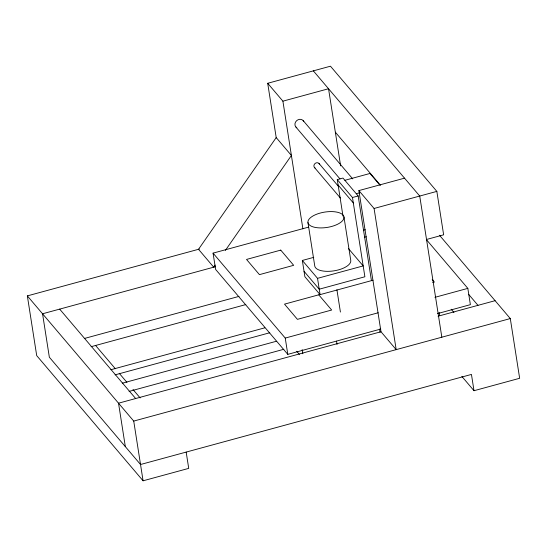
<?xml version="1.0" encoding="UTF-8"?>
<svg xmlns="http://www.w3.org/2000/svg" width="547" height="547" viewBox="0 0 547 547"><rect width="100%" height="100%" fill="white"/><g stroke="black" fill="none" stroke-linecap="round" stroke-linejoin="round"><path stroke-width="0.82" d="M215.169 265.083L213.713 267.182L198.52 249.295L276.208 137.577L291.401 155.464L225.371 250.423M276.256 137.899L267.702 83.288L330.463 66.201L436.841 191.388L443.644 234.82L426.53 239.477M267.702 83.288L282.902 101.168L328.542 88.744L340.624 165.878M342.983 216.099L337.273 179.621L342.976 178.069L358.176 195.956L371.44 280.645M344.877 180.305L369.984 173.467L379.755 184.968M358.887 190.588L374.08 208.469L396.185 349.629L380.992 331.742L358.887 190.588L404.527 178.165M356.275 193.72L359.516 192.838M337.273 179.621L352.466 197.508L358.176 195.956M186.171 452.082L188.722 468.376L143.082 480.799L36.704 355.612L27.35 295.893L199.306 249.083M374.08 208.469L436.841 191.388M380.733 329.062L287.797 354.36L215.614 269.418L213.063 253.131L308.467 227.155M215.361 266.731L42.55 313.78L49.346 357.212L140.531 464.512L471.452 374.421L474.003 390.708L519.65 378.285L510.296 318.566L439.487 235.237M363.673 230.198L365.293 229.754M364.637 237.213L366.264 236.769M373.068 280.201L320.091 294.628L304.891 276.741L302.341 260.454L313.752 257.35M84.286 338.504L238.998 296.385M302.341 260.454L317.533 278.341L363.181 265.91L348.528 248.666M91.103 346.695L245.808 304.576M110.911 369.717L264.796 327.831M432.739 282.512L434.366 282.067L432.212 279.531M115.068 374.866L269.774 332.754M213.063 253.131L285.247 338.073L378.182 312.775M434.933 297.329L467.829 288.372L470.379 304.658L437.484 313.616M122.282 383.208L276.167 341.321M129.092 391.399L283.804 349.287M380.992 331.742L118.528 403.194L125.331 446.625M438.044 316.214L495.103 300.679M27.35 295.893L133.728 421.081L510.296 318.566M313.349 70.864L419.727 196.045L441.832 337.205M335.345 132.176L380.493 185.31M426.503 239.736L467.829 288.372M468.622 294.327L477.982 305.342M303.147 120.566L352.699 178.883M451.2 309.246L453.948 312.487M295.92 127.061L339.967 178.896M338.121 185.05L353.321 202.937M319.031 163.505L338.306 186.185M314.518 167.567L340.398 198.021M461.88 376.439L474.003 390.708M304.043 271.312L319.236 289.199L364.883 276.768L352.466 197.508M296.727 351.283L299.421 354.449M95.54 345.43L115.369 368.76M119.219 373.293L126.931 382.367M132.983 389.491L140.141 397.915M59.664 309.117L135.649 398.537M439.111 312.358L439.631 315.653M379.563 329.02L380.09 332.364M343.967 216.988A18.222 7.761 -8.9 0 1 317.889 227.791A18.222 7.761 -8.9 0 1 316.022 214.479A18.222 7.761 -8.9 0 1 343.967 216.988L350.771 260.42A18.222 7.761 -8.9 0 1 333.834 270.868A18.222 7.761 -8.9 0 1 314.751 265.951L307.954 222.52M336.918 289.753L340.412 312.05M336.542 341.137L337.055 344.432M317.533 278.341L320.091 294.628M282.902 101.168L302.901 228.885M302.176 349.636L302.819 353.752M285.247 338.073L287.797 354.36M133.728 421.081L143.082 480.799M315.058 168.004A3.036 2.66 -40.4 0 1 314.983 163.574A3.036 2.66 -40.4 0 1 319.421 164.086M296.789 127.766A4.861 4.253 -40.4 0 1 296.659 120.675A4.861 4.253 -40.4 0 1 303.763 121.489M280.755 250.116L246.526 259.435L259.442 274.635L293.677 265.316L280.755 250.116M318.751 294.819L284.515 304.139L297.431 319.345L331.667 310.026L318.751 294.819"/></g></svg>
